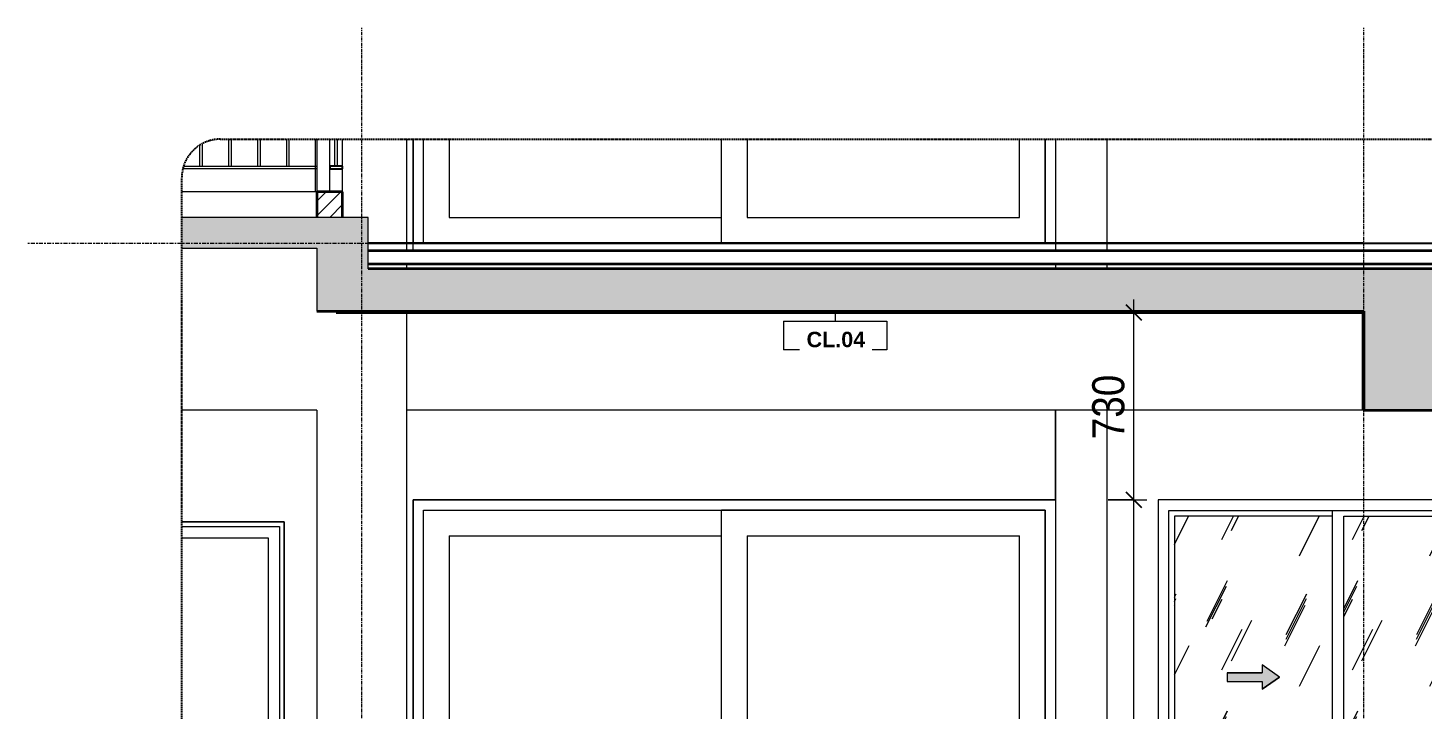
# Model space of a CAD drawing. Header units: millimetres. Extents: x 41758 to 237109, y 3795 to 78637.
# Drawn here: x 122996 to 128423, y 7185 to 9839 of the extents above; entities that cross this region are included whole.
import ezdxf

# ---------------------------------------------------------------- set-up
doc = ezdxf.new("R2010")
doc.units = ezdxf.units.MM
for name, pattern in [('Centre', [31.75, 6.35, -4.7625, 15.875, -4.7625]), ('Grid Line', [22.225, 12.7, -3.175, 3.175, -3.175]), ('Hidden', [7.14375, 4.7625, -2.38125]), ('IMPORT-CENTER _2_', [40.64, 25.4, -5.08, 5.08, -5.08])]:
    doc.linetypes.add(name, pattern=pattern)
for name, color, linetype, lineweight in [('0-5', 130, 'Continuous', 5), ('A-ANNO-DIMS', 211, 'Continuous', 9), ('A-ANNO-DIMS-50', 211, 'Continuous', 9), ('A-CLNG-1', 250, 'Continuous', 35), ('A-CLNG-IDEN', 151, 'Continuous', 9), ('A-CLNG-PATT-1', 7, 'Continuous', 18), ('A-DETL-GENF', 92, 'Continuous', 18), ('A-DETL-GENF-4', 9, 'Continuous', 18), ('A-DETL-GENF-5', 92, 'Hidden', 25), ('A-DETL-MEDM', 33, 'Continuous', 35), ('A-DETL-THIN', 151, 'Continuous', 18), ('A-DOOR', 31, 'Continuous', 18), ('A-DOOR-FRAM-1', 31, 'Continuous', 18), ('A-FLOR-2', 7, 'Continuous', 18), ('A-FLOR-FNSH-1', 250, 'Continuous', 35), ('A-FLOR-HRAL', 11, 'Continuous', 18), ('A-FLOR-HRAL-3', 11, 'Continuous', 25), ('A-FLOR-HRAL-4', 7, 'Continuous', 18), ('A-FLOR-LEVL-2', 51, 'Centre', 9), ('A-GLAZ', 151, 'Continuous', 18), ('A-GLAZ-2', 7, 'Continuous', 18), ('A-WALL', 113, 'Continuous', 18), ('A-WALL-2', 250, 'Continuous', 35), ('A-WALL-3', 7, 'Continuous', 18), ('A-WALL-PATT-2', 111, 'Continuous', 18), ('G-IMPT', 8, 'Continuous', 18), ('G-IMPT-3', 8, 'IMPORT-CENTER _2_', 18), ('M-EQPM', 50, 'Continuous', 18), ('M-EQPM-2', 50, 'Continuous', 25), ('S-BEAM-1', 90, 'Continuous', 50), ('S-BEAM-2', 7, 'Continuous', 18), ('S-COLS', 52, 'Continuous', 18), ('S-COLS-6', 7, 'Continuous', 18), ('S-GRID-1', 1, 'Grid Line', 9)]:
    doc.layers.add(name, color=color, linetype=linetype, lineweight=lineweight)
doc.styles.add('Arial_B_3', font='arialbd.ttf', dxfattribs={"height": 60})
doc.styles.add('UTM Avo', font='', dxfattribs={"width": 0.9, "height": 125})
doc.styles.get('UTM Avo').set_extended_font_data('UTM Avo')
doc.dimstyles.new('1_Dim_chi_tiet_2_5', dxfattribs={"dimscale": 304.8, "dimtxt": 124.912619, "dimasz": 0.19685, "dimexe": 0.164042, "dimexo": 0.0625, "dimgap": 0.016404, "dimtad": 1, "dimdec": 0, "dimrnd": 5, "dimzin": 0, "dimdsep": 46, "dimtxsty": 'UTM Avo', "dimblk1": 'OBLIQUE', "dimblk2": 'OBLIQUE', "dimsah": 1, "dimcen": 0.09, "dimdle": 0.164042, "dimazin": 0, "dimtfac": 1, "dimtdec": 4, "dimtix": 1, "dimtmove": 0, "dimatfit": 3, "dimfxl": 0.328084, "dimfxlon": 1, "dimtvp": 1, "dimtolj": 1, "dimtzin": 0, "dimarcsym": 2})
pattern_1 = [(63.435, (-46807.1, 15909.78), (-0.0009, 508), [177.488, -958.435]), (63.435, (-47315.1, 15909.78), (-0.0009, 508), [177.488, -958.435]), (63.435, (-46563.92, 16007.92), (-0.0009, 508), [177.488, -958.435]), (63.435, (-47071.92, 16007.92), (-0.0009, 508), [177.488, -958.435]), (63.435, (-46600.73, 15973.28), (-0.0009, 508), [177.488, -958.435]), (63.435, (-47108.73, 15973.28), (-0.0009, 508), [177.488, -958.435]), (63.435, (-46638.25, 16171.7), (-0.0009, 508), [86.267, -1049.655]), (63.435, (-47146.25, 16171.7), (-0.0009, 508), [86.267, -1049.655]), (63.435, (-46662.78, 16140.98), (-0.0009, 508), [177.488, -958.435]), (63.435, (-47170.78, 16140.98), (-0.0009, 508), [177.488, -958.435]), (63.435, (-46658.45, 16163.03), (-0.0009, 508), [177.488, -958.435]), (63.435, (-47166.45, 16163.03), (-0.0009, 508), [177.488, -958.435]), (63.435, (-46863.4, 16066.31), (-0.0009, 508), [177.488, -958.435]), (63.435, (-47371.4, 16066.31), (-0.0009, 508), [177.488, -958.435]), (63.435, (-46859.08, 16092.3), (-0.0009, 508), [177.488, -958.435]), (63.435, (-47367.08, 16092.3), (-0.0009, 508), [177.488, -958.435]), (63.435, (-46857.9, 16111.03), (-0.0009, 508), [177.488, -958.435]), (63.435, (-47365.9, 16111.03), (-0.0009, 508), [177.488, -958.435])]

# ---------------------------------------------------------------- blocks, each defined once
blk = doc.blocks.new('NCV_TKTC_KET CAU_rvt-7-TKCS_CĂN HỘ LOẠI 6 - MẶT CẮT 6')
at = {"layer": 'S-BEAM-1'}
blk.add_line((-48852.6, 8735), (-48852.6, 8350), dxfattribs=at)
at = {"layer": 'S-BEAM-2'}
for p, q in [((-52927.6, 8350), (-53453.6, 8350)), ((-48852.6, 8350), (-52577.6, 8350))]:
    blk.add_line(p, q, dxfattribs=at)
at = {"layer": 'S-COLS-6'}
for p, q in [((-52927.6, 9405), (-52927.6, 9200)), ((-52577.6, 8970), (-52577.6, 9405)), ((-52577.6, 8900), (-52577.6, 8920)), ((-52577.6, 5570), (-52577.6, 8730)), ((-52927.6, 8350), (-52927.6, 5800))]:
    blk.add_line(p, q, dxfattribs=at)
blk = doc.blocks.new('M_Fixed - 900 x 1400-901191-TKCS_CĂN HỘ LOẠI 6 - MẶT CẮT 6')
at = {"layer": 'A-GLAZ-2'}
for p, q in [((-53054.6, 7915), (-53453.6, 7915)), ((-53453.6, 7896), (-53073.6, 7896)), ((-53073.6, 7896), (-53073.6, 7000)), ((-53054.6, 7000), (-53054.6, 7915)), ((-53453.6, 7852), (-53117.6, 7852)), ((-53117.6, 7852), (-53117.6, 7000)), ((-53117.6, 6990), (-53117.6, 6578)), ((-53073.6, 6990), (-53073.6, 6534)), ((-53054.6, 6515), (-53054.6, 6990)), ((-53382.6, 6578), (-53453.6, 6578)), ((-53270.1, 6578), (-53372.6, 6578)), ((-53157.6, 6578), (-53260.1, 6578)), ((-53117.6, 6578), (-53147.6, 6578)), ((-53382.6, 6534), (-53453.6, 6534)), ((-53453.6, 6515), (-53382.6, 6515)), ((-53270.1, 6534), (-53372.6, 6534)), ((-53372.6, 6515), (-53270.1, 6515)), ((-53157.6, 6534), (-53260.1, 6534)), ((-53260.1, 6515), (-53157.6, 6515)), ((-53073.6, 6534), (-53147.6, 6534)), ((-53147.6, 6515), (-53054.6, 6515))]:
    blk.add_line(p, q, dxfattribs=at)
blk = doc.blocks.new('NCV_TKTC_TANG 2_rvt-7-TKCS_CĂN HỘ LOẠI 6 - MẶT CẮT 6')
at = {"layer": 'A-CLNG-PATT-1'}
h = blk.add_hatch(dxfattribs=at)
h.set_pattern_fill('FP_37', color=256, style=0, pattern_type=2)
h.set_pattern_definition([(0, (-47403.86, 15875), (406.4, 101.6), [16.764, -288.036, 16.764, -288.036, -1625.6]), (0, (-47403.86, 15875), (406.4, 101.6), [-609.6, 16.764, -592.836, 16.764, -288.036, -711.2]), (0, (-47403.86, 15875), (406.4, 101.6), [-1524, 16.764, -186.436, 16.764, -491.236]), (120, (-47251.46, 15925.8), (-291.1882, 301.1527), [16.764, -288.036, 16.764, -288.036, -1625.6]), (120, (-47251.46, 15925.8), (-291.1882, 301.1527), [-609.6, 16.764, -592.836, 16.764, -288.036, -711.2]), (120, (-47251.46, 15925.8), (-291.1882, 301.1527), [-1524, 16.764, -186.436, 16.764, -491.236]), (240, (-47200.66, 16129), (-115.2118, -402.7527), [16.764, -288.036, 16.764, -288.036, -1625.6]), (240, (-47200.66, 16129), (-115.2118, -402.7527), [-609.6, 16.764, -592.836, 16.764, -288.036, -711.2]), (240, (-47200.66, 16129), (-115.2118, -402.7527), [-1524, 16.764, -186.436, 16.764, -491.236])])
h.paths.add_polyline_path([(-48252.6, 8730), (-48052.6, 8730), (-48052.6, 8735), (-48552.6, 8735), (-48552.6, 8730), (-48459.9, 8730)])
h.paths.add_polyline_path([(-52852.6, 8730), (-48852.6, 8730), (-48852.6, 8735), (-52852.6, 8735)])
at = {"layer": 'A-CLNG-1'}
for p, q in [((-52852.6, 8735), (-52852.6, 8730)), ((-52852.6, 8730), (-48852.6, 8730))]:
    blk.add_line(p, q, dxfattribs=at)
at = {"layer": 'A-WALL-3'}
for p, q in [((-53453.6, 7915), (-53054.6, 7915)), ((-53054.6, 7915), (-53054.6, 7000))]:
    blk.add_line(p, q, dxfattribs=at)
at = {"layer": 'A-GLAZ'}
blk.add_blockref('M_Fixed - 900 x 1400-901191-TKCS_CĂN HỘ LOẠI 6 - MẶT CẮT 6', (0, 0), dxfattribs=at)
blk = doc.blocks.new('Railing - 10mm-V91-TKCS_CĂN HỘ LOẠI 6 - MẶT CẮT 6')
at = {"layer": 'A-FLOR-HRAL-4'}
for p, q in [((-53382.6, 9300), (-53382.6, 9381.9)), ((-53372.6, 9300), (-53372.6, 9387.4))]:
    blk.add_line(p, q, dxfattribs=at)
blk = doc.blocks.new('Railing - 10mm-V92-TKCS_CĂN HỘ LOẠI 6 - MẶT CẮT 6')
at = {"layer": 'A-FLOR-HRAL-4'}
for p, q in [((-53270.1, 9300), (-53270.1, 9405)), ((-53260.1, 9300), (-53260.1, 9405))]:
    blk.add_line(p, q, dxfattribs=at)
blk = doc.blocks.new('Railing - 50 x 10mm-V93-TKCS_CĂN HỘ LOẠI 6 - MẶT CẮT 6')
at = {"layer": 'A-FLOR-HRAL-4'}
blk.add_line((-52932.6, 9200), (-52932.6, 9405), dxfattribs=at)
blk = doc.blocks.new('Railing - Railing-883271-TKCS_CĂN HỘ LOẠI 6 - MẶT CẮT 6')
at = {"layer": 'A-FLOR-HRAL-4'}
for p, q in [((-52927.6, 9290), (-53449, 9290)), ((-53445.9, 9300), (-52927.6, 9300))]:
    blk.add_line(p, q, dxfattribs=at)
for name, p in [('Railing - 10mm-V92-TKCS_CĂN HỘ LOẠI 6 - MẶT CẮT 6', (0, 0)), ('Railing - 10mm-V92-TKCS_CĂN HỘ LOẠI 6 - MẶT CẮT 6', (112.5, 0)), ('Railing - 10mm-V92-TKCS_CĂN HỘ LOẠI 6 - MẶT CẮT 6', (225, 0)), ('Railing - 50 x 10mm-V93-TKCS_CĂN HỘ LOẠI 6 - MẶT CẮT 6', (0, 0)), ('Railing - 10mm-V91-TKCS_CĂN HỘ LOẠI 6 - MẶT CẮT 6', (0, 0))]:
    blk.add_blockref(name, p)
blk = doc.blocks.new('NCV_TKTC_TANG 3 - 4_rvt-8-TKCS_CĂN HỘ LOẠI 6 - MẶT CẮT 6')
at = {"layer": 'A-FLOR-2'}
for p, q in [((-52552.6, 9000), (-50052.6, 9000)), ((-52552.6, 8970), (-52552.6, 9000)), ((-50052.6, 9000), (-50052.6, 8970))]:
    blk.add_line(p, q, dxfattribs=at)
at = {"layer": 'A-FLOR-FNSH-1'}
for p, q in [((-48052.6, 8970), (-52727.6, 8970)), ((-52727.6, 8920), (-48052.6, 8920))]:
    blk.add_line(p, q, dxfattribs=at)
at = {"layer": 'A-WALL-3'}
blk.add_line((-52927.6, 9200), (-53453.6, 9200), dxfattribs=at)
at = {"layer": 'A-FLOR-HRAL'}
blk.add_blockref('Railing - Railing-883271-TKCS_CĂN HỘ LOẠI 6 - MẶT CẮT 6', (0, 0), dxfattribs=at)
blk = doc.blocks.new('DEG_02-DEG_03 - DEG_02-2500x2400mm-CỬA ĐI 02 CÁNH TRƯỢT-625766-TKCS_CĂN HỘ LOẠI 6 - MẶT CẮT 6')
at = {"layer": 'A-DOOR'}
for p, q in [((-52412.6, 9405), (-52412.6, 9100)), ((-51352.6, 9000), (-51352.6, 9405)), ((-51252.6, 9405), (-51252.6, 9100)), ((-50192.6, 9100), (-50192.6, 9405)), ((-50092.6, 9405), (-50092.6, 9000)), ((-52412.6, 9100), (-51352.6, 9100)), ((-51252.6, 9100), (-50192.6, 9100)), ((-50092.6, 9000), (-51352.6, 9000))]:
    blk.add_line(p, q, dxfattribs=at)
at = {"layer": 'A-DOOR-FRAM-1'}
for p, q in [((-52552.6, 9405), (-52552.6, 9000)), ((-52512.6, 9000), (-52512.6, 9405)), ((-50092.6, 9000), (-50092.6, 9405)), ((-50052.6, 9405), (-50052.6, 9000)), ((-52552.6, 9000), (-52512.6, 9000)), ((-50052.6, 9000), (-50092.6, 9000))]:
    blk.add_line(p, q, dxfattribs=at)
blk = doc.blocks.new('DEG_02-DEG_03 - DEG_02-2500x2400mm-CỬA ĐI 02 CÁNH TRƯỢT-V73-TKCS_CĂN HỘ LOẠI 6 - MẶT CẮT 6')
at = {"layer": 'A-DOOR'}
for p, q in [((-50092.6, 7960), (-51352.6, 7960)), ((-51352.6, 5600), (-51352.6, 7960)), ((-50092.6, 7960), (-50092.6, 5600)), ((-52412.6, 7860), (-52412.6, 5700)), ((-52412.6, 7860), (-51352.6, 7860)), ((-51252.6, 7860), (-51252.6, 5700)), ((-51252.6, 7860), (-50192.6, 7860)), ((-50192.6, 5700), (-50192.6, 7860)), ((-52412.6, 5700), (-51352.6, 5700)), ((-51252.6, 5700), (-50192.6, 5700)), ((-50092.6, 5600), (-51352.6, 5600))]:
    blk.add_line(p, q, dxfattribs=at)
at = {"layer": 'A-DOOR', "flags": 128}
blk.add_lwpolyline([(-50141.1, 6808.7), (-50141.8, 6808.7), (-50143.2, 6808.7), (-50144, 6808.7), (-50144.1, 6808.7)], dxfattribs=at)
at = {"layer": 'A-DOOR'}
for centre, radius, start, end in [((-50142.6, 6800), 20, 0, 180), ((-50142.6, 6800), 20, 180, 240), ((-50144.1, 6799.2), 9.45, 90, 180), ((-49988.8, 6799.2), 164.8, 180, 199.134), ((-50141.1, 6799.2), 9.45, 0, 90), ((-50296.4, 6799.2), 164.8, 340.866, 0), ((-50142.6, 6800), 20, 300, 0), ((-50142.2, 6746), 2.34, 199.134, 261.031), ((-50142.9, 6746), 2.34, 278.969, 340.866)]:
    blk.add_arc(centre, radius, start, end, dxfattribs=at)
at = {"layer": 'A-DOOR-FRAM-1'}
for p, q in [((-50052.6, 8000), (-52552.6, 8000)), ((-52552.6, 8000), (-52552.6, 5600)), ((-50052.6, 8000), (-50052.6, 5600)), ((-52512.6, 5600), (-52512.6, 7960)), ((-52512.6, 7960), (-50092.6, 7960)), ((-50092.6, 5600), (-50092.6, 7960)), ((-52552.6, 5600), (-52512.6, 5600)), ((-50052.6, 5600), (-50092.6, 5600))]:
    blk.add_line(p, q, dxfattribs=at)
blk = doc.blocks.new('1_FAMILY RVT - W01-WxH 1400x1400xmm-389822-TKCS_CĂN HỘ LOẠI 6 - MẶT CẮT 6')
at = {"layer": 'A-DETL-GENF'}
blk.add_hatch(color=256, dxfattribs=at).paths.add_polyline_path([(-49248.1, 7262.1), (-49180.3, 7309.5), (-49248.1, 7357), (-49248.1, 7326.5), (-49383.5, 7326.5), (-49383.5, 7292.6), (-49248.1, 7292.6)])
at = {"layer": 'A-GLAZ'}
h = blk.add_hatch(dxfattribs=at)
h.set_pattern_fill('FP_39', color=256, style=0, pattern_type=2)
h.set_pattern_definition(pattern_1)
h.paths.add_polyline_path([(-48974.8, 6682.5), (-48974.8, 7936.5), (-49589.1, 7936.5), (-49589.1, 6682.5)])
h.paths.add_polyline_path([(-49248.1, 7262.1), (-49248.1, 7292.6), (-49383.5, 7292.6), (-49383.5, 7326.5), (-49248.1, 7326.5), (-49248.1, 7357), (-49180.3, 7309.5), (-49204.5, 7292.6)])
h = blk.add_hatch(dxfattribs=at)
h.set_pattern_fill('FP_39', color=256, style=0, pattern_type=2)
h.set_pattern_definition(pattern_1)
h.paths.add_polyline_path([(-48660.7, 6682.5), (-48316.1, 6682.5), (-48316.1, 7936.5), (-48930.3, 7936.5), (-48930.3, 6682.5)])
at = {"layer": 'A-DETL-GENF'}
for p, q in [((-49248.1, 7357), (-49248.1, 7326.5)), ((-49180.3, 7309.5), (-49248.1, 7357)), ((-49180.3, 7309.5), (-49248.1, 7357)), ((-49248.1, 7357), (-49248.1, 7326.5)), ((-49383.5, 7326.5), (-49383.5, 7292.6)), ((-49383.5, 7326.5), (-49248.1, 7326.5)), ((-49248.1, 7326.5), (-49383.5, 7326.5)), ((-49383.5, 7326.5), (-49383.5, 7292.6)), ((-49383.5, 7292.6), (-49248.1, 7292.6)), ((-49383.5, 7292.6), (-49248.1, 7292.6)), ((-49180.3, 7309.5), (-49248.1, 7262.1)), ((-49248.1, 7262.1), (-49180.3, 7309.5)), ((-49248.1, 7292.6), (-49248.1, 7262.1)), ((-49248.1, 7292.6), (-49248.1, 7262.1))]:
    blk.add_line(p, q, dxfattribs=at)
at = {"layer": 'A-GLAZ'}
for p, q in [((-48252.6, 8000), (-49652.6, 8000)), ((-49652.6, 8000), (-49652.6, 6600)), ((-49611.6, 7959.1), (-48293.5, 7959.1)), ((-49611.6, 6619), (-49611.6, 7959.1)), ((-49589.1, 7936.5), (-49589.1, 6682.5)), ((-48974.8, 7936.5), (-49589.1, 7936.5)), ((-48974.8, 7959.1), (-48974.8, 6619)), ((-48930.3, 6682.5), (-48930.3, 7936.5)), ((-48930.3, 7936.5), (-48316.1, 7936.5)), ((-48316.1, 7936.5), (-48316.1, 6682.5)), ((-48293.5, 6619), (-48293.5, 7959.1)), ((-49589.1, 6682.5), (-48974.8, 6682.5)), ((-48316.1, 6682.5), (-48930.3, 6682.5)), ((-48974.8, 6638.1), (-49611.6, 6638.1)), ((-48974.8, 6638.1), (-49611.6, 6638.1)), ((-48252.6, 6600), (-49652.6, 6600)), ((-48293.5, 6619), (-49611.6, 6619))]:
    blk.add_line(p, q, dxfattribs=at)
blk = doc.blocks.new('Railing - 50 x 10mm-V74-TKCS_CĂN HỘ LOẠI 6 - MẶT CẮT 6')
at = {"layer": 'A-FLOR-HRAL'}
for p, q in [((-52877.6, 9300), (-52877.6, 9405)), ((-52827.6, 9300), (-52827.6, 9405)), ((-52877.6, 9200), (-52877.6, 9290)), ((-52827.6, 9200), (-52827.6, 9290))]:
    blk.add_line(p, q, dxfattribs=at)
blk = doc.blocks.new('Railing - 10mm-V75-TKCS_CĂN HỘ LOẠI 6 - MẶT CẮT 6')
at = {"layer": 'A-FLOR-HRAL'}
for p, q in [((-52857.6, 9300), (-52857.6, 9405)), ((-52847.6, 9300), (-52847.6, 9405))]:
    blk.add_line(p, q, dxfattribs=at)
blk = doc.blocks.new('Railing - Railing-1560038-TKCS_CĂN HỘ LOẠI 6 - MẶT CẮT 6')
at = {"layer": 'A-FLOR-HRAL-3'}
for p, q in [((-52827.564287, 9300), (-52877.564287, 9300)), ((-52877.564287, 9300), (-52877.564287, 9290)), ((-52877.564287, 9290), (-52827.564287, 9290)), ((-52827.564287, 9290), (-52827.564287, 9300))]:
    blk.add_line(p, q, dxfattribs=at)
for name in ['Railing - 50 x 10mm-V74-TKCS_CĂN HỘ LOẠI 6 - MẶT CẮT 6', 'Railing - 10mm-V75-TKCS_CĂN HỘ LOẠI 6 - MẶT CẮT 6']:
    blk.add_blockref(name, (0, 0))
blk = doc.blocks.new('TKTC_XREF_251221_MB TANG 2-7 - TKTC_XREF_260130_MB TANG 2-5_dwg_THU NUOC - THU NUOC-444531-TKCS_MB TẦNG 1-4746810-TKCS_CĂN HỘ LOẠI 6 - MẶT CẮT 6')
at = {"layer": 'G-IMPT'}
for p, q in [((-52003.6, 5600), (-52153.6, 5600)), ((-52153.6, 5600), (-52003.6, 5600)), ((-52028.6, 5600), (-52128.6, 5600)), ((-52128.6, 5600), (-52028.6, 5600)), ((-52033.6, 5600), (-52123.6, 5600)), ((-52123.6, 5600), (-52033.6, 5600)), ((-52123.6, 5600), (-52033.6, 5600)), ((-52033.6, 5600), (-52123.6, 5600)), ((-52110.7, 5600), (-52110.7, 5600)), ((-52110.7, 5600), (-52110.7, 5600)), ((-52110.7, 5600), (-52110.7, 5600)), ((-52110.7, 5600), (-52086.6, 5600)), ((-52086.6, 5600), (-52110.7, 5600)), ((-52046.5, 5600), (-52110.7, 5600)), ((-52110.7, 5600), (-52046.5, 5600)), ((-52046.5, 5600), (-52110.7, 5600)), ((-52110.7, 5600), (-52046.5, 5600)), ((-52098.3, 5600), (-52098.3, 5600)), ((-52098.3, 5600), (-52098.3, 5600)), ((-52058.8, 5600), (-52098.3, 5600)), ((-52098.3, 5600), (-52058.8, 5600)), ((-52058.8, 5600), (-52098.3, 5600)), ((-52098.3, 5600), (-52058.8, 5600)), ((-52088.4, 5600), (-52088.4, 5600)), ((-52088.4, 5600), (-52088.4, 5600)), ((-52068.8, 5600), (-52088.4, 5600)), ((-52088.4, 5600), (-52068.8, 5600)), ((-52068.8, 5600), (-52088.4, 5600)), ((-52088.4, 5600), (-52068.8, 5600)), ((-52046.5, 5600), (-52070.6, 5600)), ((-52070.6, 5600), (-52046.5, 5600)), ((-52068.8, 5600), (-52068.8, 5600)), ((-52068.8, 5600), (-52068.8, 5600)), ((-52058.8, 5600), (-52058.8, 5600)), ((-52058.8, 5600), (-52058.8, 5600)), ((-52046.5, 5600), (-52046.5, 5600)), ((-52046.5, 5600), (-52046.5, 5600)), ((-52046.5, 5600), (-52046.5, 5600))]:
    blk.add_line(p, q, dxfattribs=at)
blk = doc.blocks.new('TKTC_XREF_251221_MB TANG 2-7 - TKTC_XREF_260130_MB TANG 2-5_dwg_$cc-V88-TKCS_CĂN HỘ LOẠI 6 - MẶT CẮT 6')
at = {"layer": 'G-IMPT-3'}
for p, q in [((-52727.6, 9000), (-52632.1, 9000)), ((-52693, 9000), (-52692.2, 9000))]:
    blk.add_line(p, q, dxfattribs=at)
at = {"layer": 'M-EQPM'}
for p, q in [((-52692.3, 9000), (-52729.4, 9000)), ((-52729.3, 9000), (-52692.3, 9000)), ((-52692.6, 9000), (-52728.1, 9000)), ((-52728, 9000), (-52647.6, 9000)), ((-52647.6, 9000), (-52692.6, 9000))]:
    blk.add_line(p, q, dxfattribs=at)
blk = doc.blocks.new('TKTC_XREF_251221_MB TANG 2-7 - TKTC_XREF_260130_MB TANG 2-5_dwg_CUM U_DN100-V89-TKCS_CĂN HỘ LOẠI 6 - MẶT CẮT 6')
at = {"layer": 'G-IMPT'}
for p, q in [((-52728.6, 9000), (-52649.4, 9000)), ((-52728.2, 9000), (-52646.2, 9000)), ((-52727.7, 9000), (-52639.9, 9000)), ((-52646.2, 9000), (-52649.4, 9000)), ((-52637, 9000), (-52649.1, 9000)), ((-52649.1, 9000), (-52647.6, 9000)), ((-52645.3, 9000), (-52647.6, 9000)), ((-52647.6, 9000), (-52638.5, 9000)), ((-52639.6, 9000), (-52646.5, 9000)), ((-52640.8, 9000), (-52645.3, 9000)), ((-52644.3, 9000), (-52645.1, 9000)), ((-52641, 9000), (-52645.1, 9000)), ((-52641.8, 9000), (-52644.3, 9000)), ((-52641.8, 9000), (-52644.3, 9000)), ((-52641.8, 9000), (-52644.3, 9000)), ((-52641, 9000), (-52641.8, 9000)), ((-52638.5, 9000), (-52640.8, 9000)), ((-52638.5, 9000), (-52637, 9000))]:
    blk.add_line(p, q, dxfattribs=at)
blk = doc.blocks.new('TKTC_XREF_251221_MB TANG 2-7 - TKTC_XREF_260130_MB TANG 2-5_dwg_$cc-4746798-TKCS_CĂN HỘ LOẠI 6 - MẶT CẮT 6')
at = {"layer": 'G-IMPT-3'}
for p, q in [((-52753.2, 5600), (-52632.1, 5600)), ((-52693, 5600), (-52692.2, 5600))]:
    blk.add_line(p, q, dxfattribs=at)
at = {"layer": 'M-EQPM'}
for p, q in [((-52692.6, 5600), (-52737.6, 5600)), ((-52737.6, 5600), (-52647.6, 5600)), ((-52647.6, 5600), (-52692.6, 5600)), ((-52692.3, 5600), (-52692.3, 5600))]:
    blk.add_line(p, q, dxfattribs=at)
blk = doc.blocks.new('TKTC_XREF_251221_MB TANG 2-7 - TKTC_XREF_260130_MB TANG 2-5_dwg_CUM U_DN100-V83-TKCS_CĂN HỘ LOẠI 6 - MẶT CẮT 6')
at = {"layer": 'G-IMPT'}
for p, q in [((-52739.6, 5600), (-52751.7, 5600)), ((-52751.7, 5600), (-52750.2, 5600)), ((-52747.9, 5600), (-52750.2, 5600)), ((-52750.2, 5600), (-52741.1, 5600)), ((-52742.3, 5600), (-52749.1, 5600)), ((-52748.8, 5600), (-52639.9, 5600)), ((-52743.4, 5600), (-52747.9, 5600)), ((-52746.9, 5600), (-52747.7, 5600)), ((-52743.7, 5600), (-52747.7, 5600)), ((-52744.4, 5600), (-52746.9, 5600)), ((-52744.4, 5600), (-52746.9, 5600)), ((-52744.4, 5600), (-52746.9, 5600)), ((-52743.7, 5600), (-52744.4, 5600)), ((-52741.1, 5600), (-52743.4, 5600)), ((-52742.5, 5600), (-52646.2, 5600)), ((-52742.5, 5600), (-52739.4, 5600)), ((-52741.1, 5600), (-52739.6, 5600)), ((-52739.4, 5600), (-52649.4, 5600)), ((-52646.2, 5600), (-52649.4, 5600)), ((-52637, 5600), (-52649.1, 5600)), ((-52649.1, 5600), (-52647.6, 5600)), ((-52645.3, 5600), (-52647.6, 5600)), ((-52647.6, 5600), (-52638.5, 5600)), ((-52639.6, 5600), (-52646.5, 5600)), ((-52640.8, 5600), (-52645.3, 5600)), ((-52644.3, 5600), (-52645.1, 5600)), ((-52641, 5600), (-52645.1, 5600)), ((-52641.8, 5600), (-52644.3, 5600)), ((-52641.8, 5600), (-52644.3, 5600)), ((-52641.8, 5600), (-52644.3, 5600)), ((-52641, 5600), (-52641.8, 5600)), ((-52638.5, 5600), (-52640.8, 5600)), ((-52638.5, 5600), (-52637, 5600))]:
    blk.add_line(p, q, dxfattribs=at)
blk = doc.blocks.new('TKTC_XREF_251221_MB TANG 2-7 - TKTC_XREF_251221_MB TANG 2-7-V90-TKCS_CĂN HỘ LOẠI 6 - MẶT CẮT 6')
at = {"layer": 'M-EQPM'}
for p, q in [((-52727.6, 9000), (-52636.8, 9000)), ((-52636.8, 9000), (-52727.6, 9000)), ((-52727.6, 9000), (-52636.8, 9000)), ((-52636.8, 9000), (-52727.6, 9000)), ((-52727.6, 9000), (-52636.8, 9000)), ((-52635, 9000), (-52727.6, 9000)), ((-52727.6, 9000), (-52636.8, 9000)), ((-52635, 9000), (-52727.6, 9000)), ((-50772.2, 9000), (-50652.6, 9000)), ((-50652.6, 9000), (-50772.2, 9000)), ((-50772.2, 9000), (-50652.7, 9000)), ((-50652.7, 9000), (-50772.2, 9000))]:
    blk.add_line(p, q, dxfattribs=at)
at = {"layer": 'M-EQPM-2'}
for p, q in [((-52727.6, 9000), (-46352.6, 9000)), ((-48852.6, 9000), (-52727.6, 9000)), ((-52727.6, 9000), (-48852.6, 9000))]:
    blk.add_line(p, q, dxfattribs=at)
for name, p in [('TKTC_XREF_251221_MB TANG 2-7 - TKTC_XREF_260130_MB TANG 2-5_dwg_$cc-V88-TKCS_CĂN HỘ LOẠI 6 - MẶT CẮT 6', (0, 0)), ('TKTC_XREF_251221_MB TANG 2-7 - TKTC_XREF_260130_MB TANG 2-5_dwg_$cc-V88-TKCS_CĂN HỘ LOẠI 6 - MẶT CẮT 6', (0, 0)), ('TKTC_XREF_251221_MB TANG 2-7 - TKTC_XREF_260130_MB TANG 2-5_dwg_CUM U_DN100-V89-TKCS_CĂN HỘ LOẠI 6 - MẶT CẮT 6', (0, 0)), ('TKTC_XREF_251221_MB TANG 2-7 - TKTC_XREF_260130_MB TANG 2-5_dwg_CUM U_DN100-V89-TKCS_CĂN HỘ LOẠI 6 - MẶT CẮT 6', (0, 0)), ('TKTC_XREF_251221_MB TANG 2-7 - TKTC_XREF_260130_MB TANG 2-5_dwg_THU NUOC - THU NUOC-444531-TKCS_MB TẦNG 1-4746810-TKCS_CĂN HỘ LOẠI 6 - MẶT CẮT 6', (0, 3400)), ('TKTC_XREF_251221_MB TANG 2-7 - TKTC_XREF_260130_MB TANG 2-5_dwg_$cc-4746798-TKCS_CĂN HỘ LOẠI 6 - MẶT CẮT 6', (1979.5, 3400)), ('TKTC_XREF_251221_MB TANG 2-7 - TKTC_XREF_260130_MB TANG 2-5_dwg_CUM U_DN100-V83-TKCS_CĂN HỘ LOẠI 6 - MẶT CẮT 6', (1979.5, 3400))]:
    blk.add_blockref(name, p)
blk = doc.blocks.new('BORDER VIEW - BORDER VIEW-2597932-TKCS_CĂN HỘ LOẠI 6 - MẶT CẮT 6')
at = {"layer": 'A-DETL-GENF-5'}
for p, q in [((-53303.6, 9405), (-44268.9, 9405)), ((-53453.6, 5010), (-53453.6, 9255))]:
    blk.add_line(p, q, dxfattribs=at)
blk.add_arc((-53303.6, 9255), 150, 90, 180, dxfattribs=at)
blk = doc.blocks.new('DIMBLOCK130-TKCS_CĂN HỘ LOẠI 6 - MẶT CẮT 6')
at = {"layer": 'A-ANNO-DIMS-50'}
for p, q in [((127201.5, 8000), (127351.5, 8000)), ((127301.5, 8000), (127201.5, 8000)), ((127301.5, 5550), (127301.5, 8000)), ((127201.5, 5600), (127351.5, 5600)), ((127301.5, 5600), (127201.5, 5600))]:
    blk.add_line(p, q, dxfattribs=at)
at = {"layer": 'A-ANNO-DIMS-50', "lineweight": 25}
for p, q in [((127301.5, 8000), (127271.5, 8030)), ((127301.5, 8000), (127331.5, 7970)), ((127301.5, 5600), (127271.5, 5630)), ((127301.5, 5600), (127331.5, 5570))]:
    blk.add_line(p, q, dxfattribs=at)
at = {"layer": 'A-ANNO-DIMS-50', "color": 0, "insert": (127139.1, 6628.8), "char_height": 125, "width": 410.824, "attachment_point": 1, "rotation": 90, "line_spacing_factor": 1.110334, "style": 'UTM Avo'}
blk.add_mtext('2400', dxfattribs=at)
blk = doc.blocks.new('_Oblique')
at = {"color": 0, "linetype": 'ByBlock', "lineweight": -2}
blk.add_line((-0.5, -0.5), (0.5, 0.5), dxfattribs=at)
blk = doc.blocks.new('DIMBLOCK131-TKCS_CĂN HỘ LOẠI 6 - MẶT CẮT 6')
at = {"layer": 'A-ANNO-DIMS-50', "lineweight": 25}
for p, q in [((127301.5, 8730), (127271.5, 8760)), ((127301.5, 8730), (127331.5, 8700)), ((127301.5, 8000), (127271.5, 8030)), ((127301.5, 8000), (127331.5, 7970))]:
    blk.add_line(p, q, dxfattribs=at)
at = {"layer": 'A-ANNO-DIMS-50'}
for p, q in [((127301.5, 8000), (127301.5, 8780)), ((127201.5, 8730), (127351.5, 8730)), ((127301.5, 8730), (127201.5, 8730)), ((127201.5, 8000), (127351.5, 8000)), ((127301.5, 8000), (127201.5, 8000))]:
    blk.add_line(p, q, dxfattribs=at)
at = {"layer": 'A-ANNO-DIMS-50', "color": 0, "insert": (127139.1, 8236.6), "char_height": 125, "width": 308.118, "attachment_point": 1, "rotation": 90, "line_spacing_factor": 1.110334, "style": 'UTM Avo'}
blk.add_mtext('730', dxfattribs=at)
blk = doc.blocks.new('M_Ceiling Tag w Height - M_Ceiling Tag-4076437-TKCS_CĂN HỘ LOẠI 6 - MẶT CẮT 6')
at = {"layer": 'A-CLNG-IDEN'}
for p, q in [((-51110.6, 8695.7), (-51110.6, 8584.5)), ((-51110.6, 8695.7), (-50709.4, 8695.7)), ((-50709.4, 8695.7), (-50709.4, 8584.5)), ((-50709.4, 8584.5), (-51110.6, 8584.5))]:
    blk.add_line(p, q, dxfattribs=at)

msp = doc.modelspace()

# ---------------------------------------------------------------- hatches: boundary and pattern name
at = {"layer": 'A-DETL-GENF-4'}
h = msp.add_hatch(dxfattribs=at)
h.set_pattern_fill('FP_35', color=256, style=0, pattern_type=2)
h.set_pattern_definition([(50, (129644.7, 15875), (364.368, -31.878), [38.1, -419.1]), (355, (129644.7, 15875), (-70.486, 382.113), [30.48, -335.28]), (100.451, (129675.05, 15872.34), (293.885, 350.233), [32.38, -356.18]), (46.184, (129644.7, 15976.6), (542.158, -84.086), [57.15, -628.65]), (96.636, (129689.87, 15969.6), (474.805, 494.855), [48.57, -534.27]), (351.184, (129644.7, 15976.6), (474.81, 494.85), [45.72, -502.92]), (21, (129695.5, 15951.2), (303.2285, -204.5305), [38.1, -419.1]), (326, (129695.5, 15951.2), (123.604, 368.376), [30.48, -335.28]), (71.451, (129720.76, 15934.16), (426.834, 163.843), [32.38, -356.18]), (37.5, (129644.69, 15875), (6.1766, 169.1102), [3.353, -327.863, 3.353, -337.007, -336.55]), (37.5, (129644.69, 15875), (6.1766, 169.1102), [-671.576, 3.353, -333.197]), (7.5, (129644.69, 15875), (133.639, 200.3615), [3.353, -190.703, 3.353, -320.243, -128.27]), (7.5, (129644.69, 15875), (133.639, 200.3615), [-517.652, 3.353, -124.917]), (327.5, (129531.4, 15875), (271.1818, -11.4584), [3.353, -123.647, 3.353, -392.887, -525.78]), (327.5, (129531.4, 15875), (271.1818, -11.4584), [-523.24, 3.353, -522.427]), (317.5, (129480.6, 15875), (296.2585, 50.853), [3.353, -161.747, 3.353, -259.791, -373.38]), (317.5, (129480.6, 15875), (296.2585, 50.853), [-428.244, 3.353, -370.027]), (45, (129644.69, 15875), (-125.7236, 125.7236), []), (45, (129644.69, 16065.5), (-125.7236, 125.7236), [])])
h.paths.add_polyline_path([(128196, 8350), (128496, 8350), (128496, 8735), (128996, 8735), (128996, 8785), (132295.9, 8785), (132295.9, 8350), (132595.9, 8350), (132596, 8760), (132929.7, 8760), (132929.7, 8950), (132295.9, 8950), (132295.9, 8900), (129196, 8900), (129196, 8950), (128996, 8950), (128996, 8900), (124321, 8900), (124321, 9100), (123594.9, 9100), (123594.9, 8980), (124121, 8980), (124121, 8735), (128196, 8735), (128196, 8404.4)])
at = {"layer": 'A-WALL-PATT-2'}
h = msp.add_hatch(dxfattribs=at)
h.set_pattern_fill('FP_34', color=256, style=0, pattern_type=2)
h.set_pattern_definition([(45, (129644.69, 15875), (-28.28427, 28.28427), [])])
h.paths.add_polyline_path([(124221, 9100), (124221, 9200), (124121, 9200), (124121, 9100), (124171, 9100)])

# ---------------------------------------------------------------- linework, layer by layer
at = {"layer": 'A-CLNG-IDEN'}
msp.add_line((126138.6, 8729.7), (126138.6, 8695.7), dxfattribs=at)
at = {"layer": 'A-DETL-MEDM'}
for p, q in [((128996, 8900), (124321, 8900)), ((124121, 8735), (128196, 8735)), ((128196, 8735), (128196, 8350)), ((128196, 8350), (128496, 8350))]:
    msp.add_line(p, q, dxfattribs=at)
at = {"layer": 'A-DETL-THIN'}
for p, q in [((124321, 9100), (123594.9, 9100)), ((124321, 8900), (124321, 9100)), ((123594.9, 8980), (124121, 8980)), ((124121, 8980), (124121, 8735))]:
    msp.add_line(p, q, dxfattribs=at)
at = {"layer": 'A-FLOR-LEVL-2'}
msp.add_line((122996, 9000), (133325.8, 9000), dxfattribs=at)
at = {"layer": 'A-WALL'}
for p, q in [((124496, 9000), (124496, 9405)), ((126996, 9405), (126996, 9000)), ((126996, 9000), (124496, 9000)), ((126996.1, 8000), (126996.1, 8350)), ((127196.1, 8350), (127196.1, 5570)), ((124496, 5600), (124496, 8000)), ((124496, 8000), (126996, 8000))]:
    msp.add_line(p, q, dxfattribs=at)
at = {"layer": 'A-WALL-2'}
for p, q in [((124221, 9200), (124121, 9200)), ((124121, 9200), (124121, 9100)), ((124221, 9100), (124221, 9200))]:
    msp.add_line(p, q, dxfattribs=at)
at = {"layer": 'S-COLS'}
for p, q in [((126996.1, 9405), (126996.1, 8970)), ((127196.1, 9405), (127196.1, 8970)), ((126996.1, 8920), (126996.1, 8900)), ((127196.1, 8920), (127196.1, 8900)), ((126996.1, 8350), (126996.1, 8000)), ((127196.1, 8350), (127196.1, 5570)), ((126996.1, 8000), (126996.1, 5600))]:
    msp.add_line(p, q, dxfattribs=at)
at = {"layer": 'S-GRID-1'}
for p, q in [((124296, 8588.8), (124296, 9838.8)), ((128196, 8588.8), (128196, 9838.8)), ((124296, 5526.9), (124296, 8588.8)), ((128196, 5526.9), (128196, 8588.8))]:
    msp.add_line(p, q, dxfattribs=at)

# ---------------------------------------------------------------- block references
at = {"layer": '0-5'}
for name in ['NCV_TKTC_KET CAU_rvt-7-TKCS_CĂN HỘ LOẠI 6 - MẶT CẮT 6', 'NCV_TKTC_TANG 3 - 4_rvt-8-TKCS_CĂN HỘ LOẠI 6 - MẶT CẮT 6', 'NCV_TKTC_TANG 2_rvt-7-TKCS_CĂN HỘ LOẠI 6 - MẶT CẮT 6']:
    msp.add_blockref(name, (177048.5, 0), dxfattribs=at)
at = {"layer": 'A-CLNG-IDEN'}
msp.add_blockref('M_Ceiling Tag w Height - M_Ceiling Tag-4076437-TKCS_CĂN HỘ LOẠI 6 - MẶT CẮT 6', (177048.5, 0), dxfattribs=at)
at = {"layer": 'A-DETL-GENF'}
msp.add_blockref('BORDER VIEW - BORDER VIEW-2597932-TKCS_CĂN HỘ LOẠI 6 - MẶT CẮT 6', (177048.5, 0), dxfattribs=at)
at = {"layer": 'A-DOOR'}
for name in ['DEG_02-DEG_03 - DEG_02-2500x2400mm-CỬA ĐI 02 CÁNH TRƯỢT-625766-TKCS_CĂN HỘ LOẠI 6 - MẶT CẮT 6', 'DEG_02-DEG_03 - DEG_02-2500x2400mm-CỬA ĐI 02 CÁNH TRƯỢT-V73-TKCS_CĂN HỘ LOẠI 6 - MẶT CẮT 6']:
    msp.add_blockref(name, (177048.5, 0), dxfattribs=at)
at = {"layer": 'A-FLOR-HRAL'}
msp.add_blockref('Railing - Railing-1560038-TKCS_CĂN HỘ LOẠI 6 - MẶT CẮT 6', (177048.5, 0), dxfattribs=at)
at = {"layer": 'A-GLAZ'}
msp.add_blockref('1_FAMILY RVT - W01-WxH 1400x1400xmm-389822-TKCS_CĂN HỘ LOẠI 6 - MẶT CẮT 6', (177048.5, 0), dxfattribs=at)
at = {"layer": 'M-EQPM'}
msp.add_blockref('TKTC_XREF_251221_MB TANG 2-7 - TKTC_XREF_251221_MB TANG 2-7-V90-TKCS_CĂN HỘ LOẠI 6 - MẶT CẮT 6', (177048.5, 0), dxfattribs=at)

# ---------------------------------------------------------------- dimensions: what is measured, and where the dimension line sits
at = {"layer": 'A-ANNO-DIMS'}
for base, p1, p2, override, picture, middle in [((127301.5, 8730), (127201.5, 8000), (127201.5, 8730), {"dimpost": '<>', "dimfxl": 730}, 'DIMBLOCK131-TKCS_CĂN HỘ LOẠI 6 - MẶT CẮT 6', (127231.8, 8365)), ((127301.5, 8000), (127201.5, 5600), (127201.5, 8000), {"dimpost": '<>', "dimfxl": 2400}, 'DIMBLOCK130-TKCS_CĂN HỘ LOẠI 6 - MẶT CẮT 6', (127231.8, 6800))]:
    dim = msp.add_linear_dim(base=base, p1=p1, p2=p2, angle=90, dimstyle='1_Dim_chi_tiet_2_5', override=override, dxfattribs=at)
    dim.commit()
    dim.dimension.update_dxf_attribs({"geometry": picture, "text_midpoint": middle})

# ---------------------------------------------------------------- next in the draw order: texts
at = {"layer": 'A-CLNG-IDEN', "insert": (126141.3, 8624.4), "char_height": 60, "width": 251.5, "attachment_point": 5, "line_spacing_factor": 0.936439, "style": 'Arial_B_3', "bg_fill": 3, "box_fill_scale": 1.25, "bg_fill_color": 256, "bg_fill_true_color": 13158600, "bg_fill_transparency": 0}
msp.add_mtext('\\pt634.9998,1270.0002,1905,2539.9998,3175.0002,3810,4444.9998,5080.0002,5715,6349.9998,6985.0002,7620,8254.9998,8890.0002,9525,10159.9998,10795.0002,11430,12064.9998,12700.0002,13335,13969.9998,14605.0002,15240,15874.9998,16510.0002,17145,17779.9998,18415.0002,19050,19684.9998,20320.0002;CL.04', dxfattribs=at)

doc.saveas('drawing.dxf')
